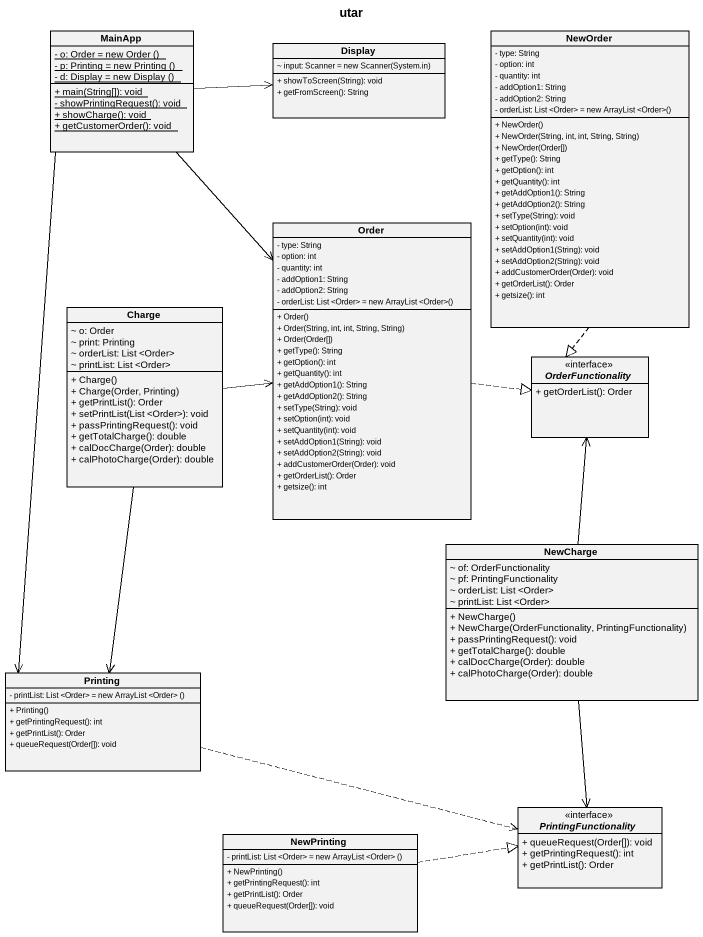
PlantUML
@startuml
title utar
hide circle
hide empty members
skinparam classAttributeIconSize 0
class MainApp {
  {static} {field} - o: Order = new Order ()
  {static} {field} - p: Printing = new Printing ()
  {static} {field} - d: Display = new Display ()
  {static} + main(String[]): void
  {static} - showPrintingRequest(): void
  {static} + showCharge(): void
  {static} + getCustomerOrder(): void
}
class Display {
  {field} ~ input: Scanner = new Scanner(System.in)
  + showToScreen(String): void
  + getFromScreen(): String
}
class NewOrder {
  - type: String
  - option: int
  - quantity: int
  - addOption1: String
  - addOption2: String
  {field} - orderList: List <Order> = new ArrayList <Order>()
  + NewOrder()
  + NewOrder(String, int, int, String, String)
  + NewOrder(Order[])
  + getType(): String
  + getOption(): int
  + getQuantity(): int
  + getAddOption1(): String
  + getAddOption2(): String
  + setType(String): void
  + setOption(int): void
  + setQuantity(int): void
  + setAddOption1(String): void
  + setAddOption2(String): void
  + addCustomerOrder(Order): void
  + getOrderList(): Order
  + getsize(): int
}
class Order {
  - type: String
  - option: int
  - quantity: int
  - addOption1: String
  - addOption2: String
  {field} - orderList: List <Order> = new ArrayList <Order>()
  + Order()
  + Order(String, int, int, String, String)
  + Order(Order[])
  + getType(): String
  + getOption(): int
  + getQuantity(): int
  + getAddOption1(): String
  + getAddOption2(): String
  + setType(String): void
  + setOption(int): void
  + setQuantity(int): void
  + setAddOption1(String): void
  + setAddOption2(String): void
  + addCustomerOrder(Order): void
  + getOrderList(): Order
  + getsize(): int
}
class Charge {
  ~ o: Order
  ~ print: Printing
  ~ orderList: List <Order>
  ~ printList: List <Order>
  + Charge()
  + Charge(Order, Printing)
  + getPrintList(): Order
  + setPrintList(List <Order>): void
  + passPrintingRequest(): void
  + getTotalCharge(): double
  + calDocCharge(Order): double
  + calPhotoCharge(Order): double
}
interface OrderFunctionality <<interface>> {
  + getOrderList(): Order
}
class NewCharge {
  ~ of: OrderFunctionality
  ~ pf: PrintingFunctionality
  ~ orderList: List <Order>
  ~ printList: List <Order>
  + NewCharge()
  + NewCharge(OrderFunctionality, PrintingFunctionality)
  + passPrintingRequest(): void
  + getTotalCharge(): double
  + calDocCharge(Order): double
  + calPhotoCharge(Order): double
}
class Printing {
  {field} - printList: List <Order> = new ArrayList <Order> ()
  + Printing()
  + getPrintingRequest(): int
  + getPrintList(): Order
  + queueRequest(Order[]): void
}
interface PrintingFunctionality <<interface>> {
  + queueRequest(Order[]): void
  + getPrintingRequest(): int
  + getPrintList(): Order
}
class NewPrinting {
  {field} - printList: List <Order> = new ArrayList <Order> ()
  + NewPrinting()
  + getPrintingRequest(): int
  + getPrintList(): Order
  + queueRequest(Order[]): void
}
MainApp -right-> Display
MainApp --> Order
MainApp --> Printing
NewOrder ..|> OrderFunctionality
Order .right.|> OrderFunctionality
Charge -right-> Order
Charge --> Printing
NewCharge -up-> OrderFunctionality
NewCharge --> PrintingFunctionality
Printing .right.> PrintingFunctionality
NewPrinting .right.|> PrintingFunctionality
@enduml
